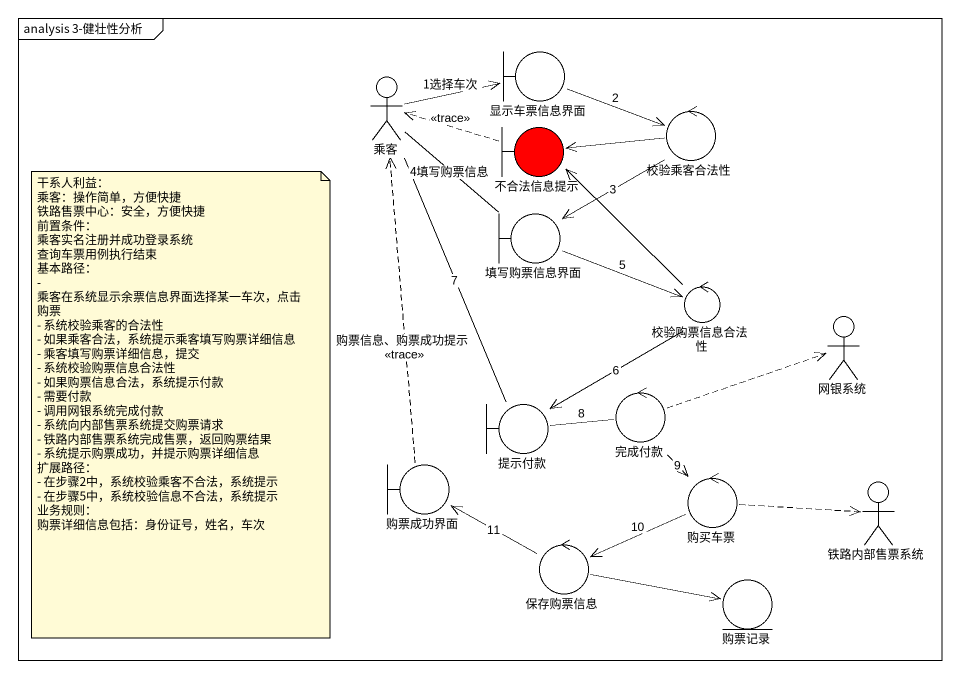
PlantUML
@startuml
mainframe analysis 3-健壮性分析
boundary 显示车票信息界面
actor 乘客
control 校验乘客合法性
boundary 不合法信息提示 #FF0000
boundary 填写购票信息界面
control 校验购票信息合法性
actor 网银系统
boundary 提示付款
control 完成付款
boundary 购票成功界面
control 购买车票
actor 铁路内部售票系统
control 保存购票信息
entity 购票记录
显示车票信息界面 -right-> 校验乘客合法性 : 2
乘客 -right-> 显示车票信息界面 : 1选择车次
乘客 -- 填写购票信息界面 : 4填写购票信息
乘客 -- 提示付款 : 7
校验乘客合法性 -left-> 不合法信息提示
校验乘客合法性 --> 填写购票信息界面 : 3
不合法信息提示 .left.> 乘客 : <<trace>>
填写购票信息界面 -right-> 校验购票信息合法性 : 5
校验购票信息合法性 -up-> 不合法信息提示
校验购票信息合法性 --> 提示付款 : 6
提示付款 -right- 完成付款 : 8
完成付款 .right.> 网银系统
完成付款 --> 购买车票 : 9
购票成功界面 .up.> 乘客 : 购票信息、购票成功提示\n<<trace>>
购买车票 .right.> 铁路内部售票系统
购买车票 -left-> 保存购票信息 : 10
保存购票信息 -left-> 购票成功界面 : 11
保存购票信息 -right-> 购票记录
note as N1
  干系人利益：
  乘客：操作简单，方便快捷
  铁路售票中心：安全，方便快捷
  前置条件：
  乘客实名注册并成功登录系统
  查询车票用例执行结束
  基本路径：
  - 乘客在系统显示余票信息界面选择某一车次，点击购票
  - 系统校验乘客的合法性
  - 如果乘客合法，系统提示乘客填写购票详细信息
  - 乘客填写购票详细信息，提交
  - 系统校验购票信息合法性
  - 如果购票信息合法，系统提示付款
  - 需要付款
  - 调用网银系统完成付款
  - 系统向内部售票系统提交购票请求
  - 铁路内部售票系统完成售票，返回购票结果
  - 系统提示购票成功，并提示购票详细信息
  扩展路径：
  - 在步骤2中，系统校验乘客不合法，系统提示
  - 在步骤5中，系统校验信息不合法，系统提示
  业务规则：
  购票详细信息包括：身份证号，姓名，车次
end note
@enduml
